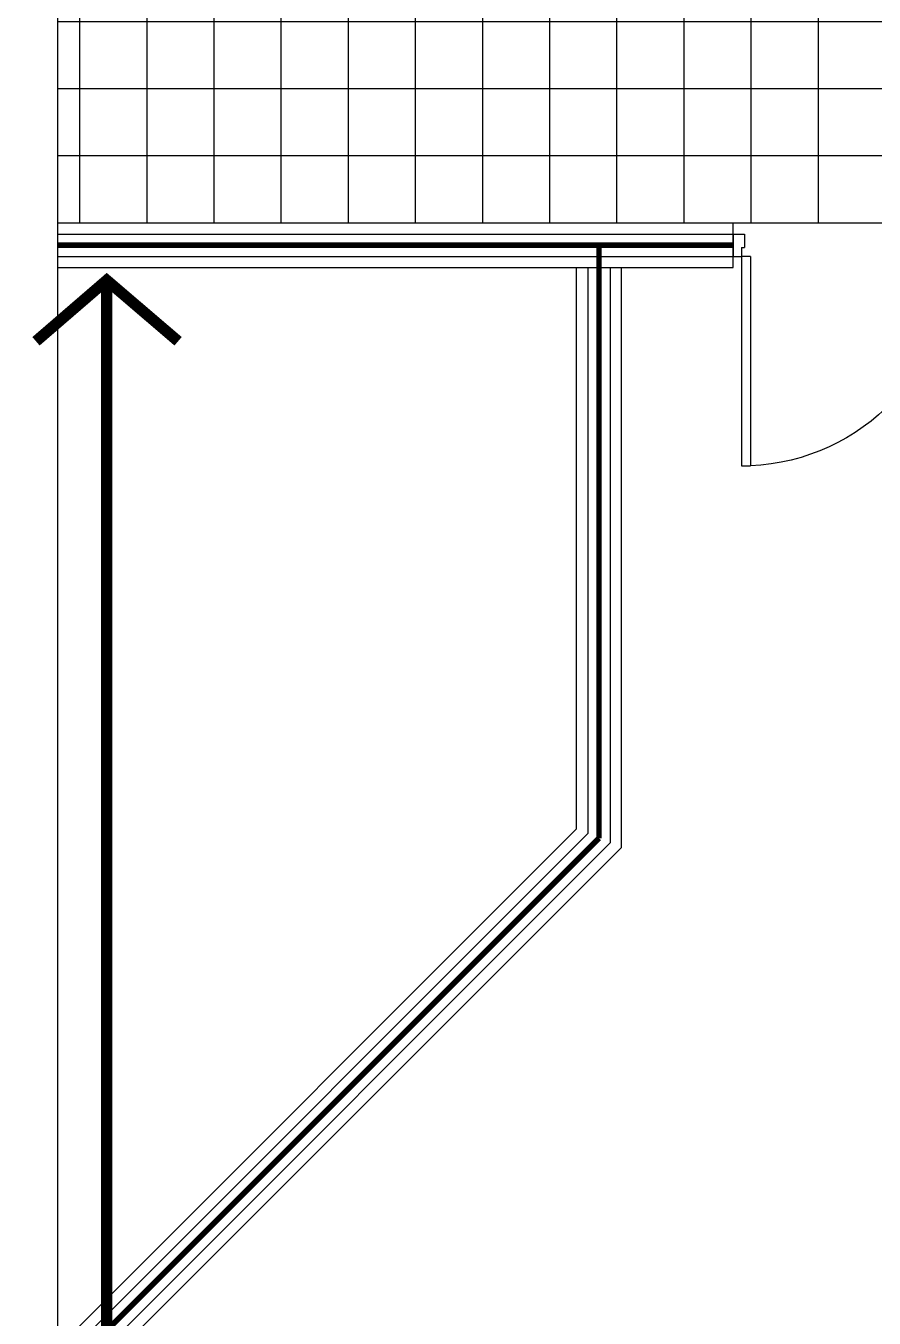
# Model space of a CAD drawing. Header units: millimetres. Extents: x 396580293 to 396624419, y 2853145456 to 2853176656.
# Drawn here: x 396586181 to 396589972, y 2853160069 to 2853165844 of the extents above; entities that cross this region are included whole.
import ezdxf

# ---------------------------------------------------------------- set-up
doc = ezdxf.new("R2010")
doc.units = ezdxf.units.MM
doc.header["$LTSCALE"] = 800
doc.header["$MEASUREMENT"] = 0
for name, pattern in [('CENTER', [2, 1.25, -0.25, 0.25, -0.25]), ('Grid$0$CENTER', [2, 1.25, -0.25, 0.25, -0.25]), ('HIDDEN', [0.375, 0.25, -0.125])]:
    doc.linetypes.add(name, pattern=pattern)
for name, color, linetype in [('A-Block Work', 3, 'Continuous'), ('A-Doors', 5, 'Continuous'), ('A-Flooring Tiles', 252, 'Continuous'), ('A-HATCH GYPSUM', 9, 'Continuous'), ('BLOCK', 3, 'Continuous'), ('Expansion Joints', 1, 'Continuous'), ('FIRELINE', 6, 'Continuous'), ('Grid$0$A-Grid lines', 9, 'Grid$0$CENTER')]:
    doc.layers.add(name, color=color, linetype=linetype)

# ---------------------------------------------------------------- blocks, each defined once
blk = doc.blocks.new('Door 1010')
at = {"color": 0}
for p, q in [((37, 100), (37, 1036)), ((37, 1036), (77, 1036)), ((77, 100), (77, 1036)), ((0, 0), (0, 100)), ((0, 100), (37, 100)), ((77, 100), (37, 100)), ((37, 60), (37, 100)), ((37, 60), (50, 60)), ((50, 0), (50, 60)), ((960, 0), (960, 60)), ((973, 60), (960, 60)), ((1010, 100), (973, 100)), ((973, 60), (973, 100)), ((1010, 0), (1010, 100)), ((1010, 0), (1010, 100)), ((0, 0), (50, 0)), ((1010, 0), (960, 0))]:
    blk.add_line(p, q, dxfattribs=at)
blk.add_arc((35.6, 99.5), 937.4, 0.03174, 87.46666, dxfattribs=at)

msp = doc.modelspace()

# ---------------------------------------------------------------- hatches: boundary and pattern name
at = {"layer": 'A-Flooring Tiles'}
h = msp.add_hatch(dxfattribs=at)
h.set_pattern_fill('TILE11', color=256, scale=300, style=0)
h.set_pattern_definition([(90, (396600222.55, 2853164963.5), (-300, -4e-08), []), (7e-09, (396599922.55, 2853164963.5), (-4e-08, 300), [])])
h.paths.add_polyline_path([(396586322.6, 2853168243.5), (396586322.6, 2853164963.5), (396599922.6, 2853164963.5), (396599922.6, 2853149023.5), (396602999, 2853149023.5), (396602999, 2853151024.9), (396602923.6, 2853151024.9), (396602923.6, 2853168243.5)])

# ---------------------------------------------------------------- linework, layer by layer
at = {"layer": 'A-Block Work'}
for p, q in [((396586322.6, 2853164963.5), (396589342.4, 2853164963.5)), ((396589342.4, 2853164763.5), (396589342.4, 2853164963.5)), ((396586322.6, 2853164763.5), (396588642.4, 2853164763.5)), ((396588642.4, 2853164763.5), (396589342.4, 2853164763.5))]:
    msp.add_line(p, q, dxfattribs=at)
at = {"layer": 'A-HATCH GYPSUM'}
for p, q in [((396586322.6, 2853164913.5), (396589342.4, 2853164913.5)), ((396586322.6, 2853164813.5), (396589342.4, 2853164813.5)), ((396588692.4, 2853164763.5), (396588692.4, 2853162234.2)), ((396588792.4, 2853164763.5), (396588792.4, 2853162192.8)), ((396586251.7, 2853159793.5), (396588692.4, 2853162234.2)), ((396586393.2, 2853159793.5), (396588792.4, 2853162192.8))]:
    msp.add_line(p, q, dxfattribs=at)
at = {"layer": 'BLOCK'}
for p, q in [((396588642.4, 2853162254.9), (396588642.4, 2853164763.5)), ((396588842.4, 2853162172.1), (396588842.4, 2853164763.5)), ((396586181, 2853159793.5), (396588642.4, 2853162254.9)), ((396586463.9, 2853159793.5), (396588842.4, 2853162172.1))]:
    msp.add_line(p, q, dxfattribs=at)
at = {"layer": 'Expansion Joints', "linetype": 'CENTER', "ltscale": 5, "const_width": 50}
for points in [[(396586226.4, 2853164434.2), (396586542.6, 2853164707), (396586861.5, 2853164434.2)], [(396586542.6, 2853164707), (396586542.6, 2853159124.9)]]:
    msp.add_lwpolyline(points, dxfattribs=at)
at = {"layer": 'FIRELINE', "linetype": 'HIDDEN', "ltscale": 3, "const_width": 25}
for points in [[(396586322.6, 2853164863.5), (396589342.4, 2853164863.5)], [(396588742.4, 2853162213.5), (396588742.4, 2853164863.5)], [(396586322.4, 2853159793.5), (396588742.4, 2853162213.5)]]:
    msp.add_lwpolyline(points, dxfattribs=at)
at = {"layer": 'Grid$0$A-Grid lines', "ltscale": 20}
msp.add_line((396586322.6, 2853169415.3), (396586322.6, 2853148235.4), dxfattribs=at)

# ---------------------------------------------------------------- block references
at = {"layer": 'A-Doors', "xscale": -1, "rotation": 180}
msp.add_blockref('Door 1010', (396589342.4, 2853164913.5), dxfattribs=at)

doc.saveas('drawing.dxf')
